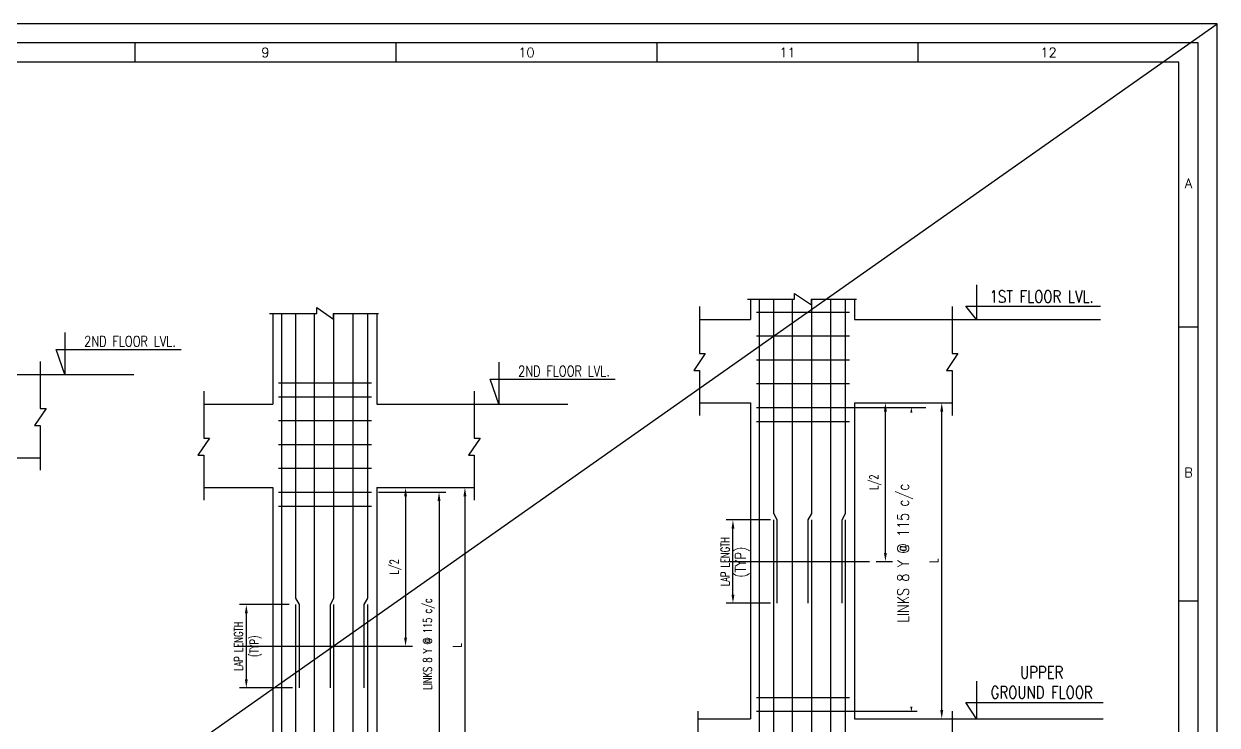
# Model space of a CAD drawing. Extents: x 489124 to 794428, y -356295 to -29813.
# Drawn here: x 673759 to 708159, y -50018 to -29813 of the extents above; entities that cross this region are included whole.
import ezdxf
from ezdxf.enums import TextEntityAlignment as Align
from ezdxf.lldxf.tags import DXFTag

# ---------------------------------------------------------------- set-up
doc = ezdxf.new("R2010")
doc.units = 0
doc.header["$LTSCALE"] = 500
doc.header["$MEASUREMENT"] = 0
doc.layers.get('DEFPOINTS').update_dxf_attribs({"color": 4})
for name, color, linetype in [('CEN', 8, 'CENTER'), ('DIM', 5, 'Continuous'), ('DIM1', 5, 'Continuous'), ('FOOT', 4, 'Continuous'), ('FRAME', 6, 'Continuous'), ('LEVEL SECTION', 3, 'Continuous'), ('LINK', 2, 'Continuous'), ('PNA', 10, 'Continuous'), ('S-DIM-1', 5, 'Continuous'), ('STEEL', 6, 'Continuous'), ('TEXT NORMAL', 4, 'Continuous'), ('TXT', 4, 'Continuous'), ('TXT1', 2, 'Continuous')]:
    doc.layers.add(name, color=color, linetype=linetype)
doc.styles.add('ROMAND', font='romand')
doc.styles.add('ROMANS', font='r.shx', dxfattribs={"width": 0.7, "bigfont": 'bigfont.shx'})
tags = doc.linetypes.add('CENTER', pattern=[2, 1.25, -0.25, 0.25, -0.25]).pattern_tags.tags
tags[10:11] = [DXFTag(74, 4), DXFTag(75, 0), DXFTag(340, '0'), DXFTag(46, 1.0), DXFTag(50, 0.0), DXFTag(44, 0.0), DXFTag(45, 0.0)]
tags[8:9] = [DXFTag(74, 4), DXFTag(75, 0), DXFTag(340, '0'), DXFTag(46, 1.0), DXFTag(50, 0.0), DXFTag(44, 0.0), DXFTag(45, 0.0)]
tags[6:7] = [DXFTag(74, 4), DXFTag(75, 0), DXFTag(340, '0'), DXFTag(46, 1.0), DXFTag(50, 0.0), DXFTag(44, 0.0), DXFTag(45, 0.0)]
tags[4:5] = [DXFTag(74, 4), DXFTag(75, 0), DXFTag(340, '0'), DXFTag(46, 1.0), DXFTag(50, 0.0), DXFTag(44, 0.0), DXFTag(45, 0.0)]
doc.dimstyles.new('dim25', dxfattribs={"dimtxt": 250, "dimasz": 250, "dimexe": 200, "dimexo": 200, "dimgap": 100, "dimtad": 1, "dimdec": 0, "dimlfac": 0.25, "dimzin": 0, "dimdsep": 46, "dimtxsty": 'ROMANS', "dimcen": 0, "dimclrd": 5, "dimclre": 5, "dimclrt": 4, "dimadec": 0, "dimazin": 0, "dimtfac": 1, "dimtdec": 0, "dimtix": 1, "dimtofl": 0, "dimtmove": 2, "dimatfit": 3, "dimfxl": 0, "dimtolj": 1, "dimtzin": 0, "dimlwd": -1, "dimlwe": -1, "dimarcsym": 0})
doc.dimstyles.new('dim33.33', dxfattribs={"dimtxt": 250, "dimasz": 250, "dimexe": 200, "dimexo": 200, "dimgap": 100, "dimtad": 1, "dimdec": 0, "dimlfac": 0.333331, "dimzin": 0, "dimdsep": 46, "dimtxsty": 'ROMANS', "dimcen": 0, "dimclrd": 5, "dimclre": 5, "dimclrt": 4, "dimadec": 0, "dimazin": 0, "dimtfac": 1, "dimtdec": 0, "dimtix": 1, "dimtofl": 0, "dimtmove": 2, "dimatfit": 3, "dimfxl": 0, "dimtolj": 1, "dimtzin": 0, "dimlwd": -1, "dimlwe": -1, "dimarcsym": 0})

# ---------------------------------------------------------------- blocks, each defined once
blk = doc.blocks.new('*D453')
at = {"layer": 'DEFPOINTS', "color": 0}
for p in [(685337, -43173), (685337, -52273), (686474, -52273)]:
    blk.add_point(p, dxfattribs=at)
at = {"layer": 'DIM', "color": 5}
for p, q in [((685537, -43173), (686674, -43173)), ((686474, -43423), (686474, -52023)), ((685537, -52273), (686674, -52273))]:
    blk.add_line(p, q, dxfattribs=at)
for points in [[(686432, -43423), (686515, -43423), (686474, -43173)], [(686432, -52023), (686515, -52023), (686474, -52273)]]:
    blk.add_solid(points, dxfattribs=at)
at = {"layer": 'DIM', "color": 4, "insert": (686249, -47723), "char_height": 250, "attachment_point": 5, "rotation": 90, "style": 'ROMANS'}
blk.add_mtext('\\A1;L', dxfattribs=at)
blk = doc.blocks.new('*D454')
at = {"layer": 'DEFPOINTS', "color": 0}
for p in [(683780, -43306), (683780, -52060), (685727, -52060)]:
    blk.add_point(p, dxfattribs=at)
at = {"layer": 'DIM', "color": 5}
for p, q in [((683980, -43306), (685927, -43306)), ((685727, -43556), (685727, -51810)), ((683980, -52060), (685927, -52060))]:
    blk.add_line(p, q, dxfattribs=at)
for points in [[(685686, -43556), (685769, -43556), (685727, -43306)], [(685686, -51810), (685769, -51810), (685727, -52060)]]:
    blk.add_solid(points, dxfattribs=at)
at = {"layer": 'DIM', "color": 4, "insert": (685437, -47683), "char_height": 250, "attachment_point": 5, "rotation": 90, "style": 'ROMANS'}
blk.add_mtext('\\A1;LINKS 8 Y @ 115 c/c', dxfattribs=at)
blk = doc.blocks.new('*D455')
at = {"layer": 'DEFPOINTS', "color": 0}
for p in [(683932, -43173), (683932, -47745), (684762, -47745)]:
    blk.add_point(p, dxfattribs=at)
at = {"layer": 'DIM', "color": 5}
for p, q in [((684132, -43173), (684962, -43173)), ((684762, -43423), (684762, -47495)), ((684132, -47745), (684962, -47745))]:
    blk.add_line(p, q, dxfattribs=at)
for points in [[(684721, -43423), (684804, -43423), (684762, -43173)], [(684721, -47495), (684804, -47495), (684762, -47745)]]:
    blk.add_solid(points, dxfattribs=at)
at = {"layer": 'DIM', "color": 4, "insert": (684472, -45459), "char_height": 250, "attachment_point": 5, "rotation": 90, "style": 'ROMANS'}
blk.add_mtext('\\A1;L/2', dxfattribs=at)
blk = doc.blocks.new('*D456')
at = {"layer": 'DEFPOINTS', "color": 0}
for p in [(681603, -46545), (680172, -48945), (681703, -48945)]:
    blk.add_point(p, dxfattribs=at)
at = {"layer": 'DIM', "color": 5}
for p, q in [((681403, -46545), (679972, -46545)), ((680172, -46795), (680172, -48695)), ((681503, -48945), (679972, -48945))]:
    blk.add_line(p, q, dxfattribs=at)
for points in [[(680130, -46795), (680213, -46795), (680172, -46545)], [(680130, -48695), (680213, -48695), (680172, -48945)]]:
    blk.add_solid(points, dxfattribs=at)
at = {"layer": 'DIM', "color": 4, "char_height": 250, "rotation": 90, "style": 'ROMANS'}
for s, insert, attachment_point in [('\\A1;LAP LENGTH', (680072, -47745), 8), ('\\A1;(TYP)', (680272, -47745), 2)]:
    blk.add_mtext(s, dxfattribs=dict(at, insert=insert, attachment_point=attachment_point))
blk = doc.blocks.new('A1')
at = {"flags": 128}
blk.add_lwpolyline([(0, 0), (82779, 0), (82779, 58231), (0, 58231)], close=True, dxfattribs=at)
at = {"layer": 'PNA'}
for p, q in [((54858, 57739), (54858, 57247)), ((61592, 57739), (61592, 57247)), ((68326, 57739), (68326, 57247)), ((75060, 57739), (75060, 57247)), ((81794, 50420), (82287, 50420)), ((81794, 43358), (82287, 43358))]:
    blk.add_line(p, q, dxfattribs=at)
at = {"layer": 'PNA', "color": 1}
for points in [[(984, 492), (82287, 492), (82287, 57739), (984, 57739)], [(1969, 984), (81794, 984), (81794, 57247), (1969, 57247)]]:
    blk.add_lwpolyline(points, close=True, dxfattribs=at)
at = {"layer": 'PNA', "style": 'ROMANS'}
for s, height, p in [('9', 246, (58226, 57493)), ('10', 246.1, (64960, 57493)), ('11', 246.1, (71694, 57493)), ('12', 246.1, (78428, 57493)), ('A', 246, (82041, 54122)), ('B', 246, (82041, 46666))]:
    blk.add_text(s, height=height, dxfattribs=at).set_placement(p, align=Align.MIDDLE)
blk = doc.blocks.new('*D542')
at = {"layer": 'DEFPOINTS', "color": 0}
for p in [(694201, -44106), (695480, -44106), (695480, -46506)]:
    blk.add_point(p, dxfattribs=at)
at = {"layer": 'S-DIM-1', "color": 5}
for p, q in [((695280, -44106), (694001, -44106)), ((694201, -46256), (694201, -44356)), ((695280, -46506), (694001, -46506))]:
    blk.add_line(p, q, dxfattribs=at)
for points in [[(694159, -44356), (694242, -44356), (694201, -44106)], [(694159, -46256), (694242, -46256), (694201, -46506)]]:
    blk.add_solid(points, dxfattribs=at)
at = {"layer": 'S-DIM-1', "color": 4, "insert": (693976, -45306), "char_height": 250, "attachment_point": 5, "rotation": 90, "style": 'ROMANS'}
blk.add_mtext('\\A1;LAP LENGTH', dxfattribs=at)
blk = doc.blocks.new('*D545')
at = {"layer": 'DEFPOINTS', "color": 0}
for p in [(699958, -40733), (700220, -40733), (699958, -49833)]:
    blk.add_point(p, dxfattribs=at)
at = {"layer": 'S-DIM-1', "color": 5}
for p, q in [((700158, -40733), (700420, -40733)), ((700220, -49583), (700220, -40983)), ((700158, -49833), (700420, -49833))]:
    blk.add_line(p, q, dxfattribs=at)
for points in [[(700178, -40983), (700262, -40983), (700220, -40733)], [(700178, -49583), (700262, -49583), (700220, -49833)]]:
    blk.add_solid(points, dxfattribs=at)
at = {"layer": 'S-DIM-1', "color": 4, "insert": (699995, -45283), "char_height": 250, "attachment_point": 5, "rotation": 90, "style": 'ROMANS'}
blk.add_mtext('\\A1;L', dxfattribs=at)
blk = doc.blocks.new('*D546')
at = {"layer": 'DEFPOINTS', "color": 0}
for p in [(698134, -40733), (698596, -40733), (698134, -45306)]:
    blk.add_point(p, dxfattribs=at)
at = {"layer": 'S-DIM-1', "color": 5}
for p, q in [((698334, -40733), (698796, -40733)), ((698596, -45056), (698596, -40983)), ((698334, -45306), (698796, -45306))]:
    blk.add_line(p, q, dxfattribs=at)
for points in [[(698555, -40983), (698638, -40983), (698596, -40733)], [(698555, -45056), (698638, -45056), (698596, -45306)]]:
    blk.add_solid(points, dxfattribs=at)
at = {"layer": 'S-DIM-1', "color": 4, "insert": (698306, -43019), "char_height": 250, "attachment_point": 5, "rotation": 90, "style": 'ROMANS'}
blk.add_mtext('\\A1;L/2', dxfattribs=at)

msp = doc.modelspace()

# ---------------------------------------------------------------- linework, layer by layer
at = {"layer": 'CEN'}
for p, q in [((694059.128, -45305.502), (698133.662, -45305.502)), ((679887.082, -47745.027), (684357.082, -47745.027))]:
    msp.add_line(p, q, dxfattribs=at)
at = {"layer": 'DIM', "color": 2}
msp.add_line((615653.425, -94887), (708159.122, -29813.211), dxfattribs=at)
at = {"layer": 'DIM'}
for p, q in [((674232.381, -39914.777), (676930.58, -39914.777)), ((686742.881, -40772.777), (689441.08, -40772.777))]:
    msp.add_line(p, q, dxfattribs=at)
for points in [[(680844.423, -38153.995), (682202.386, -38153.995), (682202.386, -37987.63), (682689.203, -38320.359), (682689.203, -38153.995), (683983.111, -38153.995)], [(674232.381, -39537.812), (674232.381, -40895.775), (674398.745, -40895.775), (674066.016, -41382.592), (674232.381, -41382.592), (674232.381, -42676.5)], [(678943.307, -40395.812), (678943.307, -41753.775), (679109.671, -41753.775), (678776.942, -42240.592), (678943.307, -42240.592), (678943.307, -43534.5)], [(686742.881, -40395.812), (686742.881, -41753.775), (686909.245, -41753.775), (686576.516, -42240.592), (686742.881, -42240.592), (686742.881, -43534.5)]]:
    msp.add_lwpolyline(points, dxfattribs=at)
at = {"layer": 'DIM', "flags": 128}
msp.add_lwpolyline([(699344.174, -49482.839, 61.213, 0, 0), (699344.174, -49635.769, 0, 0, 0), (699344.174, -44127.295, 0, 0, 0), (699344.174, -40860.945, 0, 61.213, 0), (699344.174, -41013.875, 0, 0, 0)], format="xyseb", dxfattribs=at)
at = {"layer": 'DIM1', "color": 5, "linetype": 'Continuous'}
for p, q in [((697556.082, -40866.636), (699764.175, -40866.636)), ((697556.082, -49620.089), (699506.971, -49620.089))]:
    msp.add_line(p, q, dxfattribs=at)
at = {"layer": 'FOOT', "color": 4, "linetype": 'Continuous'}
for p, q in [((694708.274, -37738.866), (694708.274, -38333.252)), ((697708.274, -37738.866), (697708.274, -38333.252)), ((693238.037, -38333.252), (694708.274, -38333.252)), ((697708.274, -38333.252), (700519.461, -38333.252)), ((693238.037, -40733.252), (694708.274, -40733.252)), ((694708.274, -40733.252), (694708.274, -49833.252)), ((697708.274, -40733.252), (697708.274, -49833.252)), ((697708.274, -40733.252), (700519.461, -40733.252)), ((693189.135, -49833.252), (694708.274, -49833.252)), ((697708.274, -49833.252), (700519.461, -49833.252))]:
    msp.add_line(p, q, dxfattribs=at)
at = {"layer": 'FOOT', "linetype": 'Continuous'}
for p, q in [((680931.694, -38146.752), (680931.694, -40772.777)), ((683931.694, -38146.752), (683931.694, -40772.777)), ((671421.194, -39914.777), (674232.381, -39914.777)), ((678943.307, -40772.777), (680931.694, -40772.777)), ((683931.694, -40772.777), (686742.881, -40772.777)), ((671421.194, -42314.777), (674232.381, -42314.777)), ((678943.307, -43172.777), (680931.694, -43172.777)), ((680931.694, -43172.777), (680931.694, -52272.777)), ((683931.694, -43172.777), (683931.694, -52272.777)), ((683931.694, -43172.777), (686742.881, -43172.777))]:
    msp.add_line(p, q, dxfattribs=at)
at = {"layer": 'FRAME'}
for p, q in [((681191.694, -57895.027), (681191.694, -38146.752)), ((681603.469, -46359.027), (681603.469, -38146.752)), ((682141.887, -57895.027), (682141.887, -38146.752)), ((682696.713, -46359.027), (682696.713, -38146.752)), ((683249.325, -57895.027), (683249.325, -38146.752)), ((683671.694, -46359.027), (683671.694, -38146.752)), ((695480.049, -44105.502), (695380.049, -43919.502)), ((696373.293, -44105.502), (696473.293, -43919.502)), ((697348.274, -44105.502), (697448.274, -43919.502)), ((681703.469, -46545.027), (681603.469, -46359.027)), ((682596.713, -46545.027), (682696.713, -46359.027)), ((683571.694, -46545.027), (683671.694, -46359.027)), ((681603.469, -57409.306), (681603.469, -46545.027)), ((681703.469, -48945.027), (681703.469, -46545.027)), ((682596.713, -48945.027), (682596.713, -46545.027)), ((682696.713, -58045.027), (682696.713, -46545.027)), ((683571.694, -48945.027), (683571.694, -46545.027)), ((683671.694, -59618.872), (683671.694, -46545.027))]:
    msp.add_line(p, q, dxfattribs=at)
at = {"layer": 'LEVEL SECTION'}
for p, q in [((700519.461, -38333.252), (704800.85, -38333.252)), ((700519.461, -49833.252), (704875.129, -49833.252))]:
    msp.add_line(p, q, dxfattribs=at)
at = {"layer": 'LINK'}
for p, q in [((694875.536, -38120.089), (697556.082, -38120.089)), ((694875.536, -38806.089), (697556.082, -38806.089)), ((694875.536, -39492.089), (697556.082, -39492.089)), ((681098.956, -40159.614), (683779.502, -40159.614)), ((694875.536, -40178.089), (697556.082, -40178.089)), ((681098.956, -40559.614), (683779.502, -40559.614)), ((694875.536, -40866.636), (697556.082, -40866.636)), ((681098.956, -41245.614), (683779.502, -41245.614)), ((694875.536, -41266.636), (697556.082, -41266.636)), ((681098.956, -41931.614), (683779.502, -41931.614)), ((681098.956, -42617.614), (683779.502, -42617.614)), ((681098.956, -43306.161), (683779.502, -43306.161)), ((681098.956, -43706.161), (683779.502, -43706.161)), ((694875.536, -49220.089), (697556.082, -49220.089)), ((694875.536, -49620.089), (697556.082, -49620.089))]:
    msp.add_line(p, q, dxfattribs=at)
at = {"layer": 'STEEL'}
for p, q in [((694968.274, -55455.502), (694968.274, -37738.866)), ((695380.049, -43919.502), (695380.049, -37738.866)), ((695918.467, -55455.502), (695918.467, -37738.866)), ((696473.293, -43919.502), (696473.293, -37738.866)), ((697025.905, -55455.502), (697025.905, -37738.866)), ((697448.274, -43919.502), (697448.274, -37738.866)), ((695380.049, -54969.781), (695380.049, -44105.502)), ((695480.049, -46505.502), (695480.049, -44105.502)), ((696373.293, -46505.502), (696373.293, -44105.502)), ((696473.293, -55605.502), (696473.293, -44105.502)), ((697348.274, -46505.502), (697348.274, -44105.502)), ((697448.274, -57179.347), (697448.274, -44105.502))]:
    msp.add_line(p, q, dxfattribs=at)
at = {"layer": 'TEXT NORMAL', "color": 8}
for points in [[(694621.003, -37746.108), (695978.966, -37746.108), (695978.966, -37579.744), (696465.783, -37912.472), (696465.783, -37746.108), (697759.691, -37746.108)], [(693238.037, -37956.287), (693238.037, -39314.25), (693404.401, -39314.25), (693071.672, -39801.067), (693238.037, -39801.067), (693238.037, -41094.975)], [(700519.461, -37956.287), (700519.461, -39314.25), (700685.825, -39314.25), (700353.097, -39801.067), (700519.461, -39801.067), (700519.461, -41094.975)], [(693189.135, -49620.291), (693189.135, -50978.254), (693355.499, -50978.254), (692959.781, -51465.071), (693189.135, -51465.071), (693189.135, -52553.336)], [(700519.461, -49620.291), (700519.461, -50978.254), (700685.825, -50978.254), (700353.097, -51465.071), (700519.461, -51465.071), (700519.461, -52512.208)]]:
    msp.add_lwpolyline(points, dxfattribs=at)
at = {"layer": 'TXT1'}
for points in [[(701226.013, -37335.264), (701226.013, -38333.252), (700919.081, -37948.42), (704800.85, -37948.42)], [(674938.933, -38702.542), (674938.933, -39914.777), (674693.387, -39193.066), (678293.861, -39193.066)], [(687449.433, -39560.542), (687449.433, -40772.777), (687203.887, -40051.066), (690804.361, -40051.066)], [(701226.013, -48752.958), (701226.013, -49833.252), (700919.081, -49366.114), (704875.129, -49366.114)]]:
    msp.add_lwpolyline(points, dxfattribs=at)

# ---------------------------------------------------------------- block references
at = {"xscale": 1.117505755195042, "yscale": 1.117505755195042, "zscale": 1.117505755195042}
msp.add_blockref('A1', (615653.425, -94887), dxfattribs=at)

# ---------------------------------------------------------------- texts
at = {"layer": 'TXT', "linetype": 'ByBlock', "style": 'ROMANS', "width": 0.8}
for s, height, p in [('LINKS 8 Y @ 115 c/c', 333.33333, (699132.24, -45066.099)), ('(TYP)', 312.5, (694441.094, -45324.513))]:
    msp.add_text(s, height=height, rotation=90, dxfattribs=at).set_placement(p, align=Align.MIDDLE)
at = {"layer": 'TXT1', "style": 'ROMAND', "width": 0.8}
for s, height, p in [('1ST FLOOR LVL.', 350, (703101.47, -37845.501)), ('2ND FLOOR LVL.', 300, (676818.832, -39110.731)), ('2ND FLOOR LVL.', 300, (689329.332, -39968.731)), ('UPPER', 350, (703102.704, -48672.922)), ('GROUND FLOOR', 350, (703102.704, -49249.115))]:
    msp.add_text(s, height=height, dxfattribs=at).set_placement(p, align=Align.CENTER)

# ---------------------------------------------------------------- dimensions: what is measured, and where the dimension line sits
at = {"layer": 'DIM'}
for base, p1, p2, text, picture, middle in [((685727.328, -52059.614), (683779.502, -43306.161), (683779.502, -52059.614), 'LINKS 8 Y @ 115 c/c', '*D454', (685436.852, -47682.887)), ((684762.328, -47745.027), (683931.694, -43172.777), (683931.694, -47745.027), 'L/2', '*D455', (684471.852, -45458.902)), ((686473.828, -52272.777), (685337.287, -43172.777), (685337.287, -52272.777), 'L', '*D453', (686248.828, -47722.777)), ((680171.828, -48945.027), (681603.469, -46545.027), (681703.469, -48945.027), 'LAP LENGTH\\X(TYP)', '*D456', (680171.828, -47745.027))]:
    dim = msp.add_linear_dim(base=base, p1=p1, p2=p2, angle=90, text=text, dimstyle='dim25', dxfattribs=at)
    dim.commit()
    dim.dimension.update_dxf_attribs({"geometry": picture, "text_midpoint": middle})
at = {"layer": 'S-DIM-1'}
for base, p1, p2, text, picture, middle in [((698596.437, -40733.252), (698133.662, -45305.502), (698133.662, -40733.252), 'L/2', '*D546', (698305.961, -43019.377)), ((700219.937, -40733.252), (699957.937, -49833.252), (699957.937, -40733.252), 'L', '*D545', (699994.937, -45283.252)), ((694200.818, -44105.502), (695480.049, -46505.502), (695480.049, -44105.502), 'LAP LENGTH', '*D542', (693975.818, -45305.502))]:
    dim = msp.add_linear_dim(base=base, p1=p1, p2=p2, angle=90, text=text, dimstyle='dim33.33', dxfattribs=at)
    dim.commit()
    dim.dimension.update_dxf_attribs({"geometry": picture, "text_midpoint": middle})

doc.saveas('drawing.dxf')
